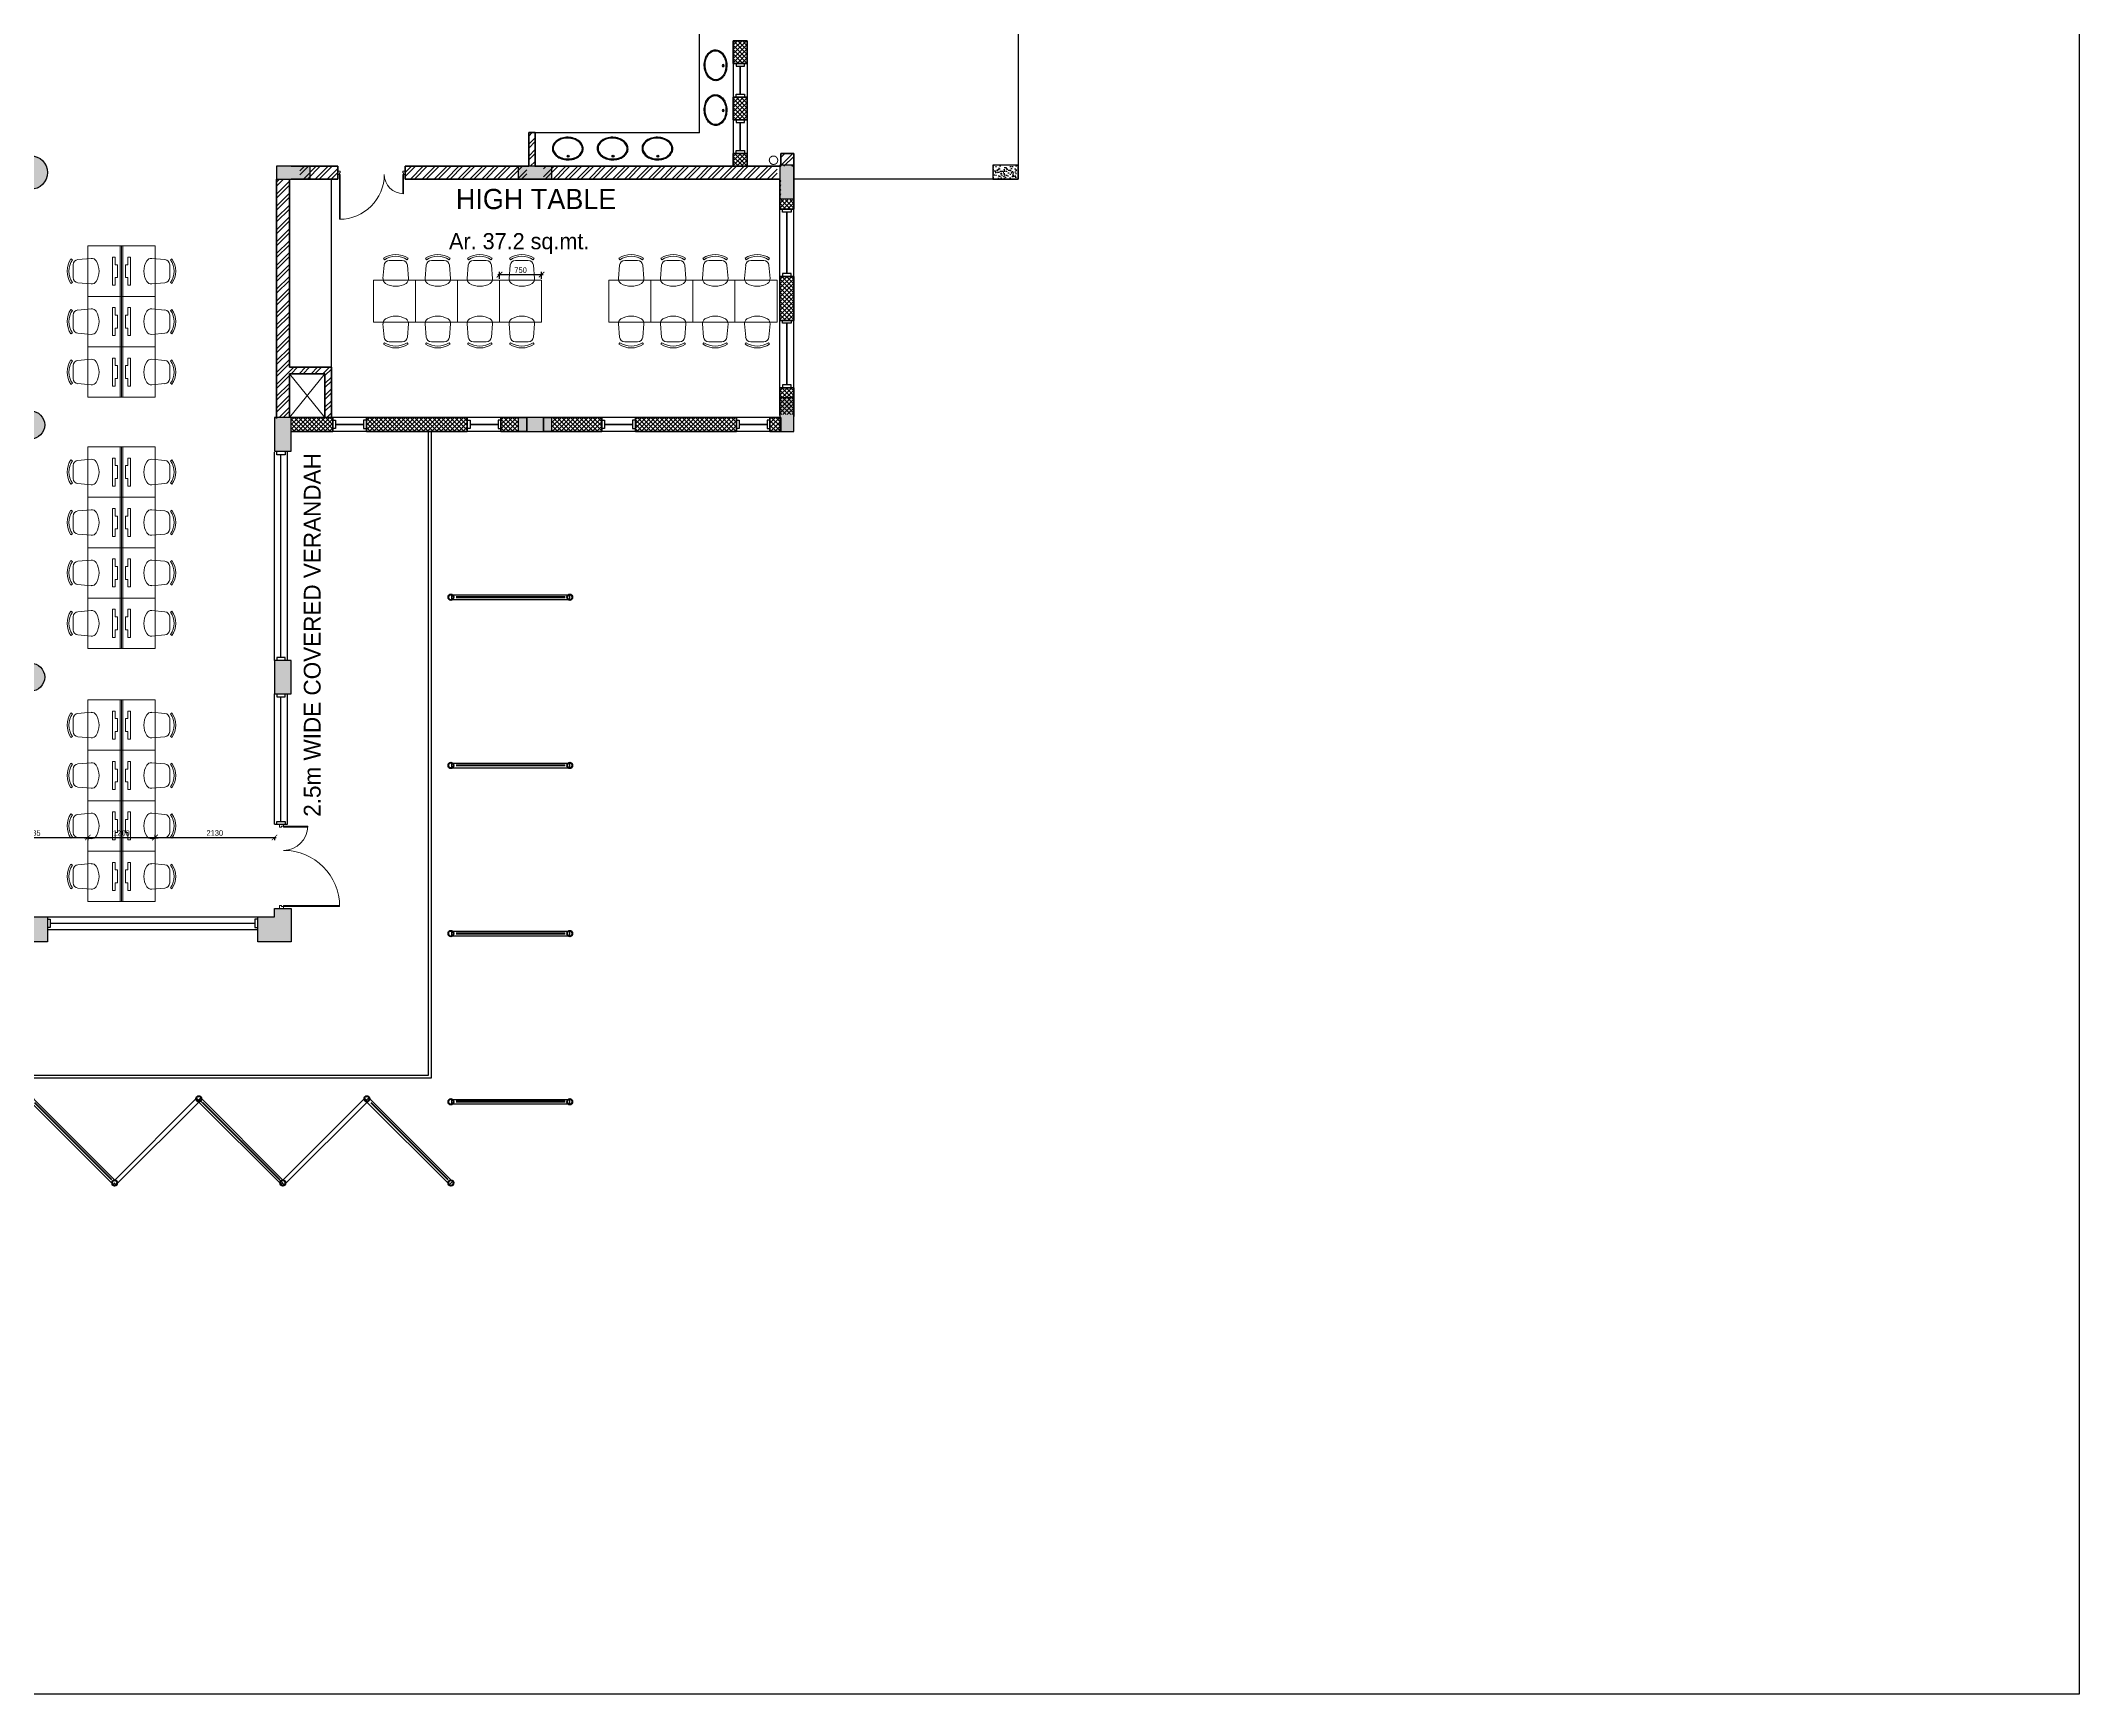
# Model space of a CAD drawing. Header units: millimetres. Extents: x -276609 to 1081398, y -453808 to 472098.
# Drawn here: x 70005 to 106372, y 55906 to 85408 of the extents above; entities that cross this region are included whole.
import ezdxf

# ---------------------------------------------------------------- set-up
doc = ezdxf.new("R2010")
doc.units = ezdxf.units.MM
doc.header["$MEASUREMENT"] = 0
doc.linetypes.add('ACAD_ISO10W100', pattern=[18, 12, -3, 0, -3])
doc.linetypes.add('HIDDEN', pattern=[0.375, 0.25, -0.125])
for name, color, linetype, lineweight in [('A-BEAM-1-8', 8, 'HIDDEN', 9), ('A-Detail Lines', 241, 'Continuous', 25), ('A-Door', 4, 'Continuous', 9), ('A-DOOR-1-2', 3, 'Continuous', 5), ('A-Wall Sec', 1, 'Continuous', 20), ('A-WIN', 5, 'Continuous', 25), ('frntr', 42, 'Continuous', 13), ('PLUMBING', 3, 'ACAD_ISO10W100', 18), ('S-Concrete', 40, 'Continuous', 25), ('SHADE SCREEN', 171, 'Continuous', 15)]:
    doc.layers.add(name, color=color, linetype=linetype, lineweight=lineweight)
for name, color, linetype in [('A-Elevation', 4, 'Continuous'), ('A-Railing', 4, 'Continuous'), ('A-Sanitory', 181, 'Continuous'), ('A-Wall Patt', 8, 'Continuous'), ('A-Window', 4, 'Continuous'), ('AREA', 7, 'Continuous'), ('Dimension', 7, 'Continuous'), ('S-Conc Patt', 9, 'Continuous'), ('SHADING COLUMNS', 210, 'Continuous'), ('text', 252, 'Continuous')]:
    doc.layers.add(name, color=color, linetype=linetype)
doc.layers.add('I-Furniture', color=7, linetype='Continuous', lineweight=20, true_color=0xb35900)
doc.styles.get("Standard").update_dxf_attribs({"font": ''})
doc.styles.get('Standard').set_extended_font_data('Gill Sans MT')
doc.dimstyles.new('IIITD_WD_M @ 100', dxfattribs={"dimscale": 100, "dimtxt": 1, "dimasz": 1, "dimexe": 0.5, "dimexo": 0.25, "dimgap": 0.3, "dimtad": 1, "dimdec": 0, "dimrnd": 1, "dimzin": 0, "dimdsep": 46, "dimtxsty": 'Standard', "dimblk": 'ARCHTICK', "dimcen": 0.2, "dimdle": 0.3, "dimclrd": 256, "dimclre": 256, "dimclrt": 256, "dimadec": 0, "dimazin": 0, "dimtfac": 1, "dimtdec": 0, "dimtofl": 0, "dimtmove": 0, "dimatfit": 0, "dimfxl": 0.5, "dimfxlon": 1, "dimtolj": 1, "dimtzin": 0, "dimlwd": -1, "dimlwe": -1, "dimarcsym": 0})
pattern_1 = [(45, (-428981.34, 985.06), (-106.066017, 106.066017), []), (45, (-428910.63, 985.06), (-106.066017, 106.066017), [])]

# ---------------------------------------------------------------- blocks, each defined once
blk = doc.blocks.new('Round Bar - 3_-44-4 First Floor Lvl')
at = {"layer": 'A-WIN'}
for p, q in [((-1035, -37), (-1035, 25)), ((1026, 38), (-1023, 38)), ((1026, 38), (-1023, 38)), ((1027, 38), (1026, 38)), ((1027, 38), (1026, 38)), ((1064, 38), (1038, 38)), ((1064, 38), (1038, 38)), ((1064, 38), (1064, -3)), ((-1027, -38), (-1026, -38)), ((-1027, -38), (-1026, -38)), ((-1026, -38), (1023, -38)), ((-1026, -38), (1023, -38))]:
    blk.add_line(p, q, dxfattribs=at)
blk = doc.blocks.new('Round Bar - 3_-159-4 First Floor Lvl')
at = {"layer": 'A-WIN'}
for p, q in [((-1051, -27), (-1051, 38)), ((-1038, 38), (-1051, 38)), ((-1038, 38), (-1051, 38)), ((-1026, 38), (-1027, 38)), ((-1026, 38), (-1027, 38)), ((1023, 38), (-1026, 38)), ((1023, 38), (-1026, 38)), ((1057, 1), (1057, -38)), ((-1023, -38), (1026, -38)), ((-1023, -38), (1026, -38)), ((1026, -38), (1027, -38)), ((1026, -38), (1027, -38)), ((1038, -38), (1057, -38)), ((1038, -38), (1057, -38))]:
    blk.add_line(p, q, dxfattribs=at)
blk = doc.blocks.new('Round Bar - 3_-160-4 First Floor Lvl')
at = {"layer": 'A-WIN'}
for p, q in [((-1051, -27), (-1051, 38)), ((-1038, 38), (-1051, 38)), ((-1038, 38), (-1051, 38)), ((-1026, 38), (-1027, 38)), ((-1026, 38), (-1027, 38)), ((1026, 38), (-1026, 38)), ((1026, 38), (-1026, 38)), ((1028, 38), (1026, 38)), ((1028, 38), (1026, 38)), ((1057, 38), (1038, 38)), ((1057, 38), (1038, 38)), ((1057, -38), (1057, 38)), ((-1023, -38), (1026, -38)), ((-1023, -38), (1026, -38)), ((1026, -38), (1027, -38)), ((1026, -38), (1027, -38)), ((1038, -38), (1057, -38)), ((1038, -38), (1057, -38))]:
    blk.add_line(p, q, dxfattribs=at)
blk = doc.blocks.new('Round Bar - 3_-171-4 First Floor Lvl')
at = {"layer": 'A-WIN'}
for p, q in [((-1051, 38), (-1051, -38)), ((-1038, 38), (-1051, 38)), ((-1038, 38), (-1051, 38)), ((-1026, 38), (-1027, 38)), ((-1026, 38), (-1027, 38)), ((1026, 38), (-1026, 38)), ((1026, 38), (-1026, 38)), ((1028, 38), (1026, 38)), ((1028, 38), (1026, 38)), ((1057, 38), (1038, 38)), ((1057, 38), (1038, 38)), ((1057, -38), (1057, 38)), ((-1051, -38), (-1038, -38)), ((-1051, -38), (-1038, -38)), ((-1028, -38), (-1026, -38)), ((-1028, -38), (-1026, -38)), ((-1026, -38), (1026, -38)), ((-1026, -38), (1026, -38)), ((1026, -38), (1027, -38)), ((1026, -38), (1027, -38)), ((1038, -38), (1057, -38)), ((1038, -38), (1057, -38))]:
    blk.add_line(p, q, dxfattribs=at)
blk = doc.blocks.new('basin2')
for points in [[(278, -206, 0.12976), (261, -133, 0.106426), (201, -63, 0.084431), (116, -18, 0.073534), (7, 0, 0.073534), (-102, -14, 0.084431), (-188, -55, 0.106426), (-251, -122, 0.12976), (-272, -195, 0.12976), (-254, -269, 0.106426), (-194, -339, 0.084431), (-109, -383, 0.073534), (-1, -402, 0.073534), (108, -388, 0.084431), (195, -347, 0.106426), (258, -279, 0.12976)], [(263, -201, 0.119977), (247, -140, 0.106426), (192, -75, 0.084431), (111, -33, 0.073534), (7, -15, 0.073534), (-97, -28, 0.084431), (-180, -67, 0.106426), (-238, -130, 0.12976), (-257, -196, 0.009633), (-257, -201, 0.119977), (-240, -262, 0.106426), (-185, -327, 0.084431), (-104, -369, 0.073534), (0, -387, 0.073534), (104, -373, 0.084431), (187, -334, 0.106426), (245, -272, 0.12976), (263, -206, 0.009633)]]:
    blk.add_lwpolyline(points, format="xyb", close=True)
for radius in [17.8, 12.2]:
    blk.add_circle((-4, -64), radius)
blk = doc.blocks.new('w8')
at = {"layer": 'A-Window', "color": 2, "lineweight": 30}
blk.add_line((484324, 139289), (484324, 142939), dxfattribs=at)
at = {"layer": 'A-Window'}
for points in [[(484209, 139239), (484209, 142989)], [(484399, 142989), (484399, 142939), (484249, 142939), (484249, 142989)], [(484439, 139239), (484439, 142989)], [(484399, 139239), (484399, 139289), (484249, 139289), (484249, 139239)]]:
    blk.add_lwpolyline(points, dxfattribs=at)
blk = doc.blocks.new('din w1')
at = {"layer": 'A-Window', "color": 2, "lineweight": 60}
blk.add_line((476279, 163779), (476779, 163779), dxfattribs=at)
at = {"layer": 'A-Window'}
for points in [[(476229, 163904), (476829, 163904)], [(476229, 163704), (476279, 163704), (476279, 163854), (476229, 163854)], [(476229, 163654), (476829, 163654)], [(476829, 163704), (476779, 163704), (476779, 163854), (476829, 163854)]]:
    blk.add_lwpolyline(points, dxfattribs=at)
blk = doc.blocks.new('din w4')
at = {"layer": 'A-Window', "color": 2, "lineweight": 60}
blk.add_line((516605, 148504), (516605, 149604), dxfattribs=at)
at = {"layer": 'A-Window'}
for points in [[(516480, 148454), (516480, 149654)], [(516680, 149654), (516680, 149604), (516530, 149604), (516530, 149654)], [(516730, 148454), (516730, 149654)], [(516680, 148454), (516680, 148504), (516530, 148504), (516530, 148454)]]:
    blk.add_lwpolyline(points, dxfattribs=at)
blk = doc.blocks.new('din v1')
at = {"layer": 'A-Window', "color": 2, "lineweight": 60}
blk.add_line((474051, 158052), (474051, 157552), dxfattribs=at)
at = {"layer": 'A-Window'}
for points in [[(473926, 158102), (473926, 157502)], [(473976, 158102), (473976, 158052), (474126, 158052), (474126, 158102)], [(474176, 158102), (474176, 157502)], [(473976, 157502), (473976, 157552), (474126, 157552), (474126, 157502)]]:
    blk.add_lwpolyline(points, dxfattribs=at)
blk = doc.blocks.new('Big Door Garbage')
at = {"layer": 'A-Door', "color": 5, "lineweight": 18}
for p, q in [((-12550, 128778), (-12500, 128778)), ((-12550, 128703), (-12550, 128778)), ((-12500, 128778), (-12500, 128738)), ((-11100, 128778), (-11100, 128738)), ((-11050, 128778), (-11100, 128778)), ((-11050, 128703), (-11050, 128778)), ((-12550, 128703), (-12515, 128703)), ((-12515, 128738), (-12500, 128738)), ((-12515, 128703), (-12515, 128738)), ((-12515, 128703), (-12515, 128273)), ((-12499, 128703), (-12515, 128703)), ((-12499, 128703), (-12499, 128273)), ((-11101, 128703), (-11101, 127703)), ((-11101, 128703), (-11085, 128703)), ((-11085, 128738), (-11100, 128738)), ((-11085, 128703), (-11085, 128738)), ((-11050, 128703), (-11085, 128703)), ((-11085, 128703), (-11085, 127703))]:
    blk.add_line(p, q, dxfattribs=at)
at = {"layer": 'A-Door', "lineweight": 18}
for centre, radius, start, end in [((-12515, 128703), 430, 270, 0), ((-11085, 128703), 1000, 180, 270)]:
    blk.add_arc(centre, radius, start, end, dxfattribs=at)
blk = doc.blocks.new('ergrthyjty')
at = {"layer": 'S-Conc Patt'}
for points in [[(499106, 82072, 1), (498506, 82072, 1)], [(512421, 82203), (512171, 82203), (512171, 81603), (512421, 81603)], [(503191, 82183), (503191, 81953), (503791, 81953), (503791, 82183)], [(507506, 82183), (507506, 81953), (508106, 81953), (508106, 82183)], [(512421, 78053), (512171, 78053), (512171, 77453), (512421, 77453)], [(499056, 77568, 1), (498556, 77568, 1)], [(503456, 77703), (503156, 77703), (503156, 77103), (503456, 77103)], [(507506, 77703), (507506, 77453), (508106, 77453), (508106, 77703)], [(499056, 73068, 1), (498556, 73068, 1)], [(503456, 73368), (503156, 73368), (503156, 72768), (503456, 72768)], [(499106, 68343), (499106, 68793), (498506, 68793), (498506, 68343)], [(503456, 68943), (503156, 68943), (503156, 68793), (502856, 68793), (502856, 68343), (503456, 68343)]]:
    blk.add_hatch(color=8, dxfattribs=at).paths.add_polyline_path(points)
h = blk.add_hatch(dxfattribs=at)
h.set_pattern_fill('AR-CONC', color=8, scale=20, style=0)
h.set_pattern_definition([(50, (-806698.31, 1146868.39), (143.4520365, -12.550427), [15, -165]), (355, (-806698.31, 1146868.39), (-27.750267, 150.438427), [12, -132]), (100.4514, (-806686.35, 1146867.34), (115.701876, 137.887908), [12.748038, -140.228422]), (46.1842, (-806698.3, 1146908.39), (213.44821, -33.103803), [22.5, -247.5]), (96.6356, (-806680.52, 1146905.63), (186.93254, 194.823574), [19.122058, -210.3426]), (351.1842, (-806698.3, 1146908.4), (186.93239, 194.82372), [18, -198]), (21, (-806678.31, 1146898.39), (119.3814104, -80.523778), [15, -165]), (326, (-806678.31, 1146898.39), (48.663066, 145.030009), [12, -132]), (71.4514, (-806668.36, 1146891.68), (168.044526, 64.506099), [12.748038, -140.228422]), (37.5, (-806698.31, 1146868.39), (2.431971, 66.5787708), [0, -130.4, 0, -134, 0, -132.5]), (7.5, (-806698.31, 1146868.39), (52.6139075, 78.8823424), [0, -76.4, 0, -127.4, 0, -50.5]), (327.5, (-806742.91, 1146868.39), (106.7644872, -4.5109743), [0, -50, 0, -156, 0, -207]), (317.5, (-806762.91, 1146868.39), (116.637234, 20.0209965), [0, -65, 0, -103.6, 0, -147])])
h.paths.add_polyline_path([(515971, 82203), (515971, 81953), (516421, 81953), (516421, 82203)])
at = {"layer": 'S-Concrete'}
for points in [[(512421, 82203), (512171, 82203), (512171, 81603), (512421, 81603)], [(515971, 82203), (515971, 81953), (516421, 81953), (516421, 82203)], [(503191, 82183), (503191, 81953), (503791, 81953), (503791, 82183)], [(507506, 82183), (507506, 81953), (508106, 81953), (508106, 82183)], [(512421, 78053), (512171, 78053), (512171, 77453), (512421, 77453)], [(503456, 77703), (503156, 77703), (503156, 77103), (503456, 77103)], [(507506, 77703), (507506, 77453), (508106, 77453), (508106, 77703)], [(503456, 73368), (503156, 73368), (503156, 72768), (503456, 72768)], [(499106, 68793), (499106, 68343), (498506, 68343), (498506, 68793)], [(502856, 68793), (503156, 68793), (503156, 68943), (503456, 68943), (503456, 68343), (502856, 68343)]]:
    blk.add_lwpolyline(points, close=True, dxfattribs=at)
for centre, radius in [((498806, 82072), 300), ((498806, 77568), 250), ((498806, 73068), 250)]:
    blk.add_circle(centre, radius, dxfattribs=at)
blk = doc.blocks.new('Pipe-Column - Pipe3-1_2STD-50-2 GL')
at = {"layer": 'S-Concrete', "lineweight": 35}
for radius, start, end in [(50.8, 0, 180), (45.1, 0, 180), (45.1, 180, 0), (50.8, 180, 360)]:
    blk.add_arc((0, 0), radius, start, end, dxfattribs=at)
blk = doc.blocks.new('Pipe-Column - Pipe3-1_2STD-48-2 GL')
at = {"layer": 'S-Concrete', "lineweight": 35}
for radius, start, end in [(50.8, 0, 180), (50.8, 180, 360), (45.1, 360, 180), (45.1, 180, 360)]:
    blk.add_arc((0, 0), radius, start, end, dxfattribs=at)
blk = doc.blocks.new('Pipe-Column - Pipe3-1_2STD-49-2 GL')
at = {"layer": 'S-Concrete', "lineweight": 35}
for radius, start, end in [(50.8, 0, 180), (50.8, 180, 360), (45.1, 360, 180), (45.1, 180, 360)]:
    blk.add_arc((0, 0), radius, start, end, dxfattribs=at)
blk = doc.blocks.new('TRGHT4')
at = {"layer": 'SHADING COLUMNS'}
for name, p, rotation in [('Pipe-Column - Pipe3-1_2STD-48-2 GL', (397060, -137137), 135.0000000004137), ('Pipe-Column - Pipe3-1_2STD-48-2 GL', (399181, -137137), 135.0000000004137), ('Pipe-Column - Pipe3-1_2STD-50-2 GL', (427680, -137137), 44.9999999995862), ('Pipe-Column - Pipe3-1_2STD-50-2 GL', (429801, -137137), 44.9999999995862), ('Pipe-Column - Pipe3-1_2STD-48-2 GL', (397060, -140137), 135.0000000004137), ('Pipe-Column - Pipe3-1_2STD-48-2 GL', (399181, -140137), 135.0000000004137), ('Pipe-Column - Pipe3-1_2STD-50-2 GL', (427680, -140137), 44.9999999995862), ('Pipe-Column - Pipe3-1_2STD-50-2 GL', (429801, -140137), 44.9999999995862), ('Pipe-Column - Pipe3-1_2STD-48-2 GL', (397060, -143137), 135.0000000004137), ('Pipe-Column - Pipe3-1_2STD-48-2 GL', (399181, -143137), 135.0000000004137), ('Pipe-Column - Pipe3-1_2STD-50-2 GL', (427680, -143137), 44.9999999995862), ('Pipe-Column - Pipe3-1_2STD-50-2 GL', (429801, -143137), 44.9999999995862), ('Pipe-Column - Pipe3-1_2STD-48-2 GL', (397060, -146087), 135.0000000004137), ('Pipe-Column - Pipe3-1_2STD-49-2 GL', (399181, -146087), 135.0000000004137), ('Pipe-Column - Pipe3-1_2STD-50-2 GL', (427680, -146137), 44.9999999995862), ('Pipe-Column - Pipe3-1_2STD-50-2 GL', (429801, -146137), 44.9999999995862)]:
    blk.add_blockref(name, p, dxfattribs=dict(at, rotation=rotation))
for p in [(402181, -146087), (405181, -146087), (408181, -146087), (411181, -146087), (414181, -146087), (417181, -146087), (420181, -146087), (423181, -146087), (426181, -146087), (400681, -147587), (403681, -147587), (406681, -147587), (409681, -147587), (412681, -147587), (415681, -147587), (418681, -147587), (421681, -147587), (424681, -147587), (427681, -147587)]:
    blk.add_blockref('Pipe-Column - Pipe3-1_2STD-50-2 GL', p, dxfattribs=at)
blk = doc.blocks.new('chair1')
at = {"layer": 'I-Furniture'}
for p, q in [((-320, 228), (-84, 207)), ((1, 115), (1, -115)), ((16, 201), (42, 219)), ((-320, -228), (-84, -207)), ((16, -201), (42, -219))]:
    blk.add_line(p, q, dxfattribs=at)
for centre, radius, start, end in [((-108, 0), 351, 148.407, 211.593), ((-328, 135), 92.9, 85.0303, 148.407), ((-92, 115), 92.9, 0, 85.0303), ((-278, 0), 356, 325.6197, 34.3803), ((-278, 0), 387, 325.6197, 34.3803), ((-328, -135), 92.9, 211.593, 274.9697), ((-92, -115), 92.9, 274.9697, 0)]:
    blk.add_arc(centre, radius, start, end, dxfattribs=at)
blk = doc.blocks.new('_ArchTick')
at = {"color": 0, "linetype": 'ByBlock', "const_width": 0.15}
blk.add_lwpolyline([(-0.5, -0.5), (0.5, 0.5)], dxfattribs=at)
blk = doc.blocks.new('*D429')
at = {"layer": 'A-Detail Lines', "transparency": 16777216}
for p, q in [((78160, 81235), (78970, 81235)), ((78190, 81161), (78190, 81285)), ((78940, 81161), (78940, 81285))]:
    blk.add_line(p, q, dxfattribs=at)
at = {"layer": 'A-Detail Lines', "transparency": 16777216, "xscale": 100, "yscale": 100, "zscale": 100, "rotation": 180}
blk.add_blockref('_ArchTick', (78190, 81235), dxfattribs=at)
at = {"layer": 'A-Detail Lines', "transparency": 16777216, "xscale": 100, "yscale": 100, "zscale": 100}
blk.add_blockref('_ArchTick', (78940, 81235), dxfattribs=at)
at = {"layer": 'A-Detail Lines', "transparency": 16777216, "insert": (78565, 81315), "char_height": 100, "attachment_point": 5}
blk.add_mtext('\\A1;750', dxfattribs=at)
blk = doc.blocks.new('lib')
at = {"layer": 'frntr'}
for points in [[(-13156, -13242), (-13156, -12342), (-12556, -12342), (-12556, -13242)], [(-13156, -12342), (-13134, -12342), (-13134, -13242), (-13156, -13242)], [(-13043, -12677), (-13085, -12677), (-13085, -12907), (-13043, -12907), (-13043, -13042), (-12993, -13042), (-12993, -12542), (-13043, -12542)]]:
    blk.add_lwpolyline(points, close=True, dxfattribs=at)
at = {"layer": 'frntr', "xscale": -1, "rotation": 180}
blk.add_blockref('chair1', (-12296, -12792), dxfattribs=at)
blk = doc.blocks.new('*D475')
at = {"layer": 'A-Detail Lines', "transparency": 16777216}
for p, q in [((68829, 71192), (70874, 71192)), ((68859, 71192), (68859, 71242)), ((70844, 71192), (70844, 71142))]:
    blk.add_line(p, q, dxfattribs=at)
at = {"layer": 'A-Detail Lines', "transparency": 16777216, "xscale": 100, "yscale": 100, "zscale": 100, "rotation": 180}
blk.add_blockref('_ArchTick', (68859, 71192), dxfattribs=at)
at = {"layer": 'A-Detail Lines', "transparency": 16777216, "xscale": 100, "yscale": 100, "zscale": 100}
blk.add_blockref('_ArchTick', (70844, 71192), dxfattribs=at)
at = {"layer": 'A-Detail Lines', "transparency": 16777216, "insert": (69852, 71272), "char_height": 100, "attachment_point": 5}
blk.add_mtext('\\A1;1985', dxfattribs=at)
blk = doc.blocks.new('*D476')
at = {"layer": 'A-Detail Lines', "transparency": 16777216}
for p, q in [((70814, 71192), (72074, 71192)), ((70844, 71192), (70844, 71142)), ((72044, 71192), (72044, 71242))]:
    blk.add_line(p, q, dxfattribs=at)
at = {"layer": 'A-Detail Lines', "transparency": 16777216, "xscale": 100, "yscale": 100, "zscale": 100, "rotation": 180}
blk.add_blockref('_ArchTick', (70844, 71192), dxfattribs=at)
at = {"layer": 'A-Detail Lines', "transparency": 16777216, "xscale": 100, "yscale": 100, "zscale": 100}
blk.add_blockref('_ArchTick', (72044, 71192), dxfattribs=at)
at = {"layer": 'A-Detail Lines', "transparency": 16777216, "insert": (71444, 71272), "char_height": 100, "attachment_point": 5}
blk.add_mtext('\\A1;1200', dxfattribs=at)
blk = doc.blocks.new('*D477')
at = {"layer": 'A-Detail Lines', "transparency": 16777216}
for p, q in [((72014, 71192), (74205, 71192)), ((72044, 71192), (72044, 71242)), ((74175, 71192), (74175, 71142))]:
    blk.add_line(p, q, dxfattribs=at)
at = {"layer": 'A-Detail Lines', "transparency": 16777216, "xscale": 100, "yscale": 100, "zscale": 100, "rotation": 180}
blk.add_blockref('_ArchTick', (72044, 71192), dxfattribs=at)
at = {"layer": 'A-Detail Lines', "transparency": 16777216, "xscale": 100, "yscale": 100, "zscale": 100}
blk.add_blockref('_ArchTick', (74175, 71192), dxfattribs=at)
at = {"layer": 'A-Detail Lines', "transparency": 16777216, "insert": (73110, 71272), "char_height": 100, "attachment_point": 5}
blk.add_mtext('\\A1;2130', dxfattribs=at)

msp = doc.modelspace()

# ---------------------------------------------------------------- hatches: boundary and pattern name
at = {"layer": 'A-Wall Patt'}
h = msp.add_hatch(dxfattribs=at)
h.set_pattern_fill('ANSI37', color=256, scale=450, angle=360, style=0)
h.set_pattern_definition([(45, (-434831.404, -224.237), (-39.7747564, 39.7747564), []), (135, (-434831.404, -224.237), (-39.7747564, -39.7747564), [])])
h.paths.add_polyline_path([(78524.9, 78687.7), (78214.1, 78687.7), (78214.1, 78437.7), (78524.9, 78437.7)])
h.paths.add_polyline_path([(77614.1, 78687.7), (75814.1, 78687.7), (75814.1, 78437.7), (77614.1, 78437.7)])
h.paths.add_polyline_path([(75214.1, 78687.7), (74474.9, 78687.7), (74474.9, 78437.7), (75214.1, 78437.7)])
h.paths.add_polyline_path([(82609.9, 86237.7), (82359.9, 86237.7), (82359.9, 86007.7), (82609.9, 86007.7)])
h.paths.add_polyline_path([(82609.9, 85407.7), (82359.9, 85407.7), (82359.9, 85002.7), (82609.9, 85002.7)])
h.paths.add_polyline_path([(82609.9, 84402.7), (82359.9, 84402.7), (82359.9, 83997.7), (82609.9, 83997.7)])
h.paths.add_polyline_path([(82609.9, 83397.7), (82359.9, 83397.7), (82359.9, 83167.7), (82609.9, 83167.7)])
h.paths.add_polyline_path([(83439.9, 81202.7), (83189.9, 81202.7), (83189.9, 80417.7), (83439.9, 80417.7)])
h.paths.add_polyline_path([(83439.9, 79217.7), (83189.9, 79217.7), (83189.9, 78737.7), (83439.9, 78737.7)])
h.paths.add_polyline_path([(80014.1, 78687.7), (79124.9, 78687.7), (79124.9, 78437.7), (80014.1, 78437.7)])
h.paths.add_polyline_path([(83209.9, 82567.7), (83209.9, 82937.7), (83189.9, 82937.7), (83189.9, 82402.7), (83439.9, 82402.7), (83439.9, 82567.7)])
h.paths.add_polyline_path([(83014.1, 78687.7), (83014.1, 78437.7), (83189.9, 78437.7), (83189.9, 78687.7)])
h.paths.add_polyline_path([(82414.1, 78437.7), (82414.1, 78687.7), (80614.1, 78687.7), (80614.1, 78437.7)])
h = msp.add_hatch(dxfattribs=at)
h.set_pattern_fill('ANSI32', color=256, scale=400, style=0)
h.set_pattern_definition(pattern_1)
h.paths.add_polyline_path([(78824.9, 83167.7), (78824.9, 83768.3), (78709.9, 83768.3), (78709.9, 83167.7)])
h = msp.add_hatch(dxfattribs=at)
h.set_pattern_fill('ANSI32', color=256, scale=400, style=0)
h.set_pattern_definition(pattern_1)
h.paths.add_polyline_path([(83439.9, 83397.7), (83324.9, 83397.7), (83324.9, 83167.7), (83439.9, 83167.7)])
h.paths.add_polyline_path([(83324.9, 83397.7), (83209.9, 83397.7), (83209.9, 83167.7), (83324.9, 83167.7)])
h.paths.add_polyline_path([(83139.9, 83167.7), (78974.9, 83167.7), (78974.9, 82937.7), (83139.9, 82937.7)])
h = msp.add_hatch(dxfattribs=at)
h.set_pattern_fill('ANSI32', color=256, scale=400, style=0)
h.set_pattern_definition(pattern_1)
h.paths.add_polyline_path([(74439.9, 82937.7), (74209.9, 82937.7), (74209.9, 78687.7), (74439.9, 78687.7), (74439.9, 79467.7), (75074.9, 79467.7), (75074.9, 78687.7), (75189.9, 78687.7), (75189.9, 79582.7), (74439.9, 79582.7)])
h = msp.add_hatch(dxfattribs=at)
h.set_pattern_fill('ANSI32', color=256, scale=400, style=0)
h.set_pattern_definition(pattern_1)
h.paths.add_polyline_path([(74624.9, 83167.7), (74624.9, 82937.7), (75304.9, 82937.7), (75304.9, 83167.7)])
h = msp.add_hatch(dxfattribs=at)
h.set_pattern_fill('ANSI32', color=256, scale=400, style=0)
h.set_pattern_definition(pattern_1)
h.paths.add_polyline_path([(78674.9, 83167.7), (76504.9, 83167.7), (76504.9, 82937.7), (78674.9, 82937.7)])

# ---------------------------------------------------------------- linework, layer by layer
at = {"layer": 'A-BEAM-1-8', "linetype": 'Continuous', "ltscale": 500}
for p, q in [((75074.9, 79467.7), (74439.9, 78687.7)), ((75074.9, 78687.7), (74439.9, 79467.7))]:
    msp.add_line(p, q, dxfattribs=at)
at = {"layer": 'A-Elevation'}
for p, q in [((81759.9, 83767.7), (81759.9, 86237.7)), ((81759.9, 83767.7), (78824.9, 83767.7)), ((75189.9, 79582.7), (75189.9, 82937.7)), ((74439.9, 79267.7), (74439.9, 78687.7))]:
    msp.add_line(p, q, dxfattribs=at)
at = {"layer": 'A-Railing'}
for p, q in [((76924.9, 66952.7), (76924.9, 78437.7)), ((76974.9, 66902.7), (76974.9, 78437.7)), ((49174.9, 66952.7), (76924.9, 66952.7)), ((49124.9, 66902.7), (76974.9, 66902.7))]:
    msp.add_line(p, q, dxfattribs=at)
at = {"layer": 'A-Wall Patt'}
msp.add_lwpolyline([(83439.9, 86467.7), (87439.9, 86467.7), (87439.9, 82937.7), (83439.9, 82937.7)], dxfattribs=at)
at = {"layer": 'A-Wall Sec', "lineweight": 35}
for p, q in [((82359.9, 85002.7), (82359.9, 85407.7)), ((82609.9, 85407.7), (82359.9, 85407.7)), ((82609.9, 85407.7), (82609.9, 85002.7)), ((82609.9, 85002.7), (82359.9, 85002.7)), ((82359.9, 83997.7), (82359.9, 84402.7)), ((82359.9, 84402.7), (82609.9, 84402.7)), ((82609.9, 84402.7), (82609.9, 83997.7)), ((78709.9, 83167.7), (78709.9, 83768.3)), ((78709.9, 83768.3), (78824.9, 83768.3)), ((78824.9, 83768.3), (78824.9, 83167.7)), ((82609.9, 83997.7), (82359.9, 83997.7)), ((82359.9, 83167.7), (82359.9, 83397.7)), ((82359.9, 83397.7), (82609.9, 83397.7)), ((82609.9, 83397.7), (82609.9, 83167.7)), ((83439.9, 83397.7), (83209.9, 83397.7)), ((83209.9, 83397.7), (83209.9, 83167.7)), ((83439.9, 82402.7), (83439.9, 83397.7)), ((74209.9, 78667.7), (74209.9, 82937.7)), ((74439.9, 79582.7), (74439.9, 82937.7)), ((75304.9, 83167.7), (74474.9, 83167.7)), ((74474.9, 82937.7), (75304.9, 82937.7)), ((75304.9, 82937.7), (75304.9, 83167.7)), ((78709.9, 83167.7), (76504.9, 83167.7)), ((76504.9, 82937.7), (76504.9, 83167.7)), ((76504.9, 82937.7), (83189.9, 82937.7)), ((83209.9, 83167.7), (78824.9, 83167.7)), ((83189.9, 82937.7), (83189.9, 82402.7)), ((83189.9, 82402.7), (83439.9, 82402.7)), ((83189.9, 81202.7), (83189.9, 80417.7)), ((83439.9, 81202.7), (83189.9, 81202.7)), ((83439.9, 80417.7), (83439.9, 81202.7)), ((83189.9, 80417.7), (83439.9, 80417.7)), ((75189.9, 79582.7), (74439.9, 79582.7)), ((75074.9, 79467.7), (74439.9, 79467.7)), ((74439.9, 78687.7), (74439.9, 79467.7)), ((75074.9, 78687.7), (75074.9, 79467.7)), ((75189.9, 78687.7), (75189.9, 79582.7)), ((83189.9, 79217.7), (83189.9, 78722.7)), ((83439.9, 79217.7), (83189.9, 79217.7)), ((83439.9, 78702.7), (83439.9, 79217.7)), ((75214.1, 78687.7), (74474.9, 78687.7)), ((75214.1, 78437.7), (75214.1, 78687.7)), ((77614.1, 78687.7), (75814.1, 78687.7)), ((75814.1, 78687.7), (75814.1, 78437.7)), ((77614.1, 78437.7), (77614.1, 78687.7)), ((78674.9, 78687.7), (78214.1, 78687.7)), ((78214.1, 78687.7), (78214.1, 78437.7)), ((78674.9, 78437.7), (78674.9, 78687.7)), ((78974.9, 78687.7), (78974.9, 78437.7)), ((80014.1, 78687.7), (78974.9, 78687.7)), ((80014.1, 78437.7), (80014.1, 78687.7)), ((82414.1, 78687.7), (80614.1, 78687.7)), ((80614.1, 78687.7), (80614.1, 78437.7)), ((82414.1, 78437.7), (82414.1, 78687.7)), ((83209.9, 78687.7), (83014.1, 78687.7)), ((83014.1, 78687.7), (83014.1, 78437.7)), ((83209.9, 78437.7), (83209.9, 78687.7)), ((74474.9, 78437.7), (75214.1, 78437.7)), ((75814.1, 78437.7), (77614.1, 78437.7)), ((78214.1, 78437.7), (78674.9, 78437.7)), ((78974.9, 78437.7), (80014.1, 78437.7)), ((80614.1, 78437.7), (82414.1, 78437.7)), ((83014.1, 78437.7), (83209.9, 78437.7))]:
    msp.add_line(p, q, dxfattribs=at)
at = {"layer": 'A-Window', "color": 2, "lineweight": 30}
for p, q in [((74289.9, 74402.7), (74289.9, 78017.7)), ((74289.9, 71477.7), (74289.9, 73702.7))]:
    msp.add_line(p, q, dxfattribs=at)
at = {"layer": 'A-Window'}
for points in [[(74174.9, 74352.7), (74174.9, 78067.7)], [(74364.9, 78067.7), (74364.9, 78017.7), (74214.9, 78017.7), (74214.9, 78067.7)], [(74404.9, 74352.7), (74404.9, 78067.7)], [(74364.9, 74352.7), (74364.9, 74402.7), (74214.9, 74402.7), (74214.9, 74352.7)], [(74174.9, 71427.7), (74174.9, 73752.7)], [(74174.9, 71427.7), (74404.9, 71427.7), (74404.9, 73752.7)], [(74214.9, 73752.7), (74214.9, 73702.7), (74364.9, 73702.7), (74364.9, 73752.7)], [(74214.9, 71427.7), (74214.9, 71477.7), (74364.9, 71477.7), (74364.9, 71427.7)]]:
    msp.add_lwpolyline(points, dxfattribs=at)
at = {"layer": 'Dimension'}
msp.add_line((83189.9, 79217.7), (83189.9, 81140.6), dxfattribs=at)
msp.add_lwpolyline([(22372, 55906), (22372, 115306), (106372, 115306), (106372, 55906)], close=True, dxfattribs=at)
at = {"layer": 'I-Furniture'}
for points in [[(75939.9, 80386), (76689.9, 80386), (76689.9, 81136), (75939.9, 81136)], [(76689.9, 80386), (77439.9, 80386), (77439.9, 81136), (76689.9, 81136)], [(77439.9, 80386), (78189.9, 80386), (78189.9, 81136), (77439.9, 81136)], [(78189.9, 80386), (78939.9, 80386), (78939.9, 81136), (78189.9, 81136)], [(80139.9, 80386), (80889.9, 80386), (80889.9, 81136), (80139.9, 81136)], [(80889.9, 80386), (81639.9, 80386), (81639.9, 81136), (80889.9, 81136)], [(81639.9, 80386), (82389.9, 80386), (82389.9, 81136), (81639.9, 81136)], [(82389.9, 80386), (83139.9, 80386), (83139.9, 81136), (82389.9, 81136)]]:
    msp.add_lwpolyline(points, close=True, dxfattribs=at)
at = {"layer": 'PLUMBING'}
msp.add_circle((83077.4, 83276.1), 75, dxfattribs=at)
at = {"layer": 'SHADE SCREEN', "lineweight": 35}
for p, q in [((79361, 75485.4), (77418.1, 75485.4)), ((77418.1, 75475.4), (79361, 75475.4)), ((79361, 72485.4), (77418.1, 72485.4)), ((77418.1, 72475.4), (79361, 72475.4)), ((79361, 69485.4), (77418.1, 69485.4)), ((77418.1, 69475.4), (79361, 69475.4)), ((69891.4, 66458.9), (71265.2, 65085.1)), ((71272.2, 65092.1), (69898.4, 66465.9)), ((72824.9, 66525.4), (74324.9, 65025.4)), ((72891.4, 66458.9), (74265.2, 65085.1)), ((74272.2, 65092.1), (72898.4, 66465.9)), ((75891.4, 66458.9), (77265.2, 65085.1)), ((77272.2, 65092.1), (75898.4, 66465.9)), ((79361, 66485.4), (77418.1, 66485.4)), ((77418.1, 66475.4), (79361, 66475.4))]:
    msp.add_line(p, q, dxfattribs=at)

# ---------------------------------------------------------------- block references
at = {"layer": 'A-Detail Lines', "xscale": -1, "rotation": 90}
msp.add_blockref('Big Door Garbage', (203040.2, 58877.7), dxfattribs=at)
at = {"layer": 'A-Door', "xscale": -0.8000000000465661, "yscale": 0.7999999999883585, "zscale": 0.8}
msp.add_blockref('Big Door Garbage', (66464.9, -19939.5), dxfattribs=at)
at = {"layer": 'A-DOOR-1-2'}
for p in [(-433289.9, -67251.5), (-433289.9, -69236.5)]:
    msp.add_blockref('din w4', p, dxfattribs=at)
at = {"layer": 'A-Sanitory', "xscale": -1, "rotation": 270}
for p in [(82244, 84967.8), (82244, 84168.4)]:
    msp.add_blockref('basin2', p, dxfattribs=at)
at = {"layer": 'A-Sanitory', "rotation": 180}
for p in [(79410.4, 83283.6), (80209.8, 83283.6), (81009.2, 83283.6)]:
    msp.add_blockref('basin2', p, dxfattribs=at)
at = {"layer": 'A-Window'}
for p in [(-391566.1, -73099), (-391566.1, -74104)]:
    msp.add_blockref('din v1', p, dxfattribs=at)
at = {"layer": 'A-Window', "rotation": 180}
for p in [(552042.9, 242342), (554442.9, 242342), (556842.9, 242342), (559242.9, 242342)]:
    msp.add_blockref('din w1', p, dxfattribs=at)
at = {"layer": 'A-Window', "xscale": -1, "rotation": 270}
msp.add_blockref('w8', (-69114.4, -414661.1), dxfattribs=at)
at = {"layer": 'frntr', "xscale": -1}
for p in [(58288.8, 94088.6), (58288.8, 93188.6), (58288.8, 92288.6), (58288.8, 90505.2), (58288.8, 89605.2), (58288.8, 88705.2), (58288.8, 87805.2), (58288.8, 85989.6), (58288.8, 85089.6), (58288.8, 84189.6), (58288.8, 83289.6)]:
    msp.add_blockref('lib', p, dxfattribs=at)
at = {"layer": 'frntr'}
for p in [(84600.1, 94088.6), (84600.1, 93188.6), (84600.1, 92288.6), (84600.1, 90505.2), (84600.1, 89605.2), (84600.1, 88705.2), (84600.1, 87805.2), (84600.1, 85989.6), (84600.1, 85089.6), (84600.1, 84189.6), (84600.1, 83289.6)]:
    msp.add_blockref('lib', p, dxfattribs=at)
at = {"layer": 'I-Furniture', "rotation": 90}
for p in [(76338, 81485.5), (77088, 81485.5), (77838, 81485.5), (78588, 81485.5), (80538, 81485.5), (81288, 81485.5), (82038, 81485.5), (82788, 81485.5)]:
    msp.add_blockref('chair1', p, dxfattribs=at)
at = {"layer": 'I-Furniture', "xscale": -1, "rotation": 90}
for p in [(76338, 80036.5), (77088, 80036.5), (77838, 80036.5), (78588, 80036.5), (80538, 80036.5), (81288, 80036.5), (82038, 80036.5), (82788, 80036.5)]:
    msp.add_blockref('chair1', p, dxfattribs=at)
at = {"layer": 'S-Concrete'}
for name, p in [('ergrthyjty', (-428981.3, 985.1)), ('TRGHT4', (-350358.2, 212614.8))]:
    msp.add_blockref(name, p, dxfattribs=at)
at = {"layer": 'SHADE SCREEN'}
for p in [(78384.7, 75475.4), (78384.7, 69475.4)]:
    msp.add_blockref('Round Bar - 3_-171-4 First Floor Lvl', p, dxfattribs=at)
at = {"layer": 'SHADE SCREEN', "lineweight": 35}
for p in [(78384.7, 72475.4), (78384.7, 66475.4)]:
    msp.add_blockref('Round Bar - 3_-171-4 First Floor Lvl', p, dxfattribs=at)
at = {"layer": 'SHADE SCREEN', "lineweight": 35, "rotation": 315.0000000005251}
for p in [(70574.9, 65775.4), (73574.9, 65775.4)]:
    msp.add_blockref('Round Bar - 3_-159-4 First Floor Lvl', p, dxfattribs=at)
at = {"layer": 'SHADE SCREEN'}
for name, p, rotation in [('Round Bar - 3_-44-4 First Floor Lvl', (72074.9, 65775.4), 224.9999999994749), ('Round Bar - 3_-44-4 First Floor Lvl', (75074.9, 65775.4), 224.9999999994749), ('Round Bar - 3_-160-4 First Floor Lvl', (76574.9, 65775.4), 315.0000000005251)]:
    msp.add_blockref(name, p, dxfattribs=dict(at, rotation=rotation))

# ---------------------------------------------------------------- texts
at = {"layer": 'AREA', "insert": (77288.4, 81975.6), "char_height": 288, "width": 6203.897, "attachment_point": 1}
msp.add_mtext('{\\fCentury Gothic|b0|i0|c0|p34;Ar. 37.2 sq.mt.}', dxfattribs=at)
at = {"layer": 'text', "insert": (77410.5, 82764.4), "char_height": 360, "attachment_point": 1}
msp.add_mtext('{\\fCentury Gothic|b0|i0|c0|p34;HIGH TABLE}', dxfattribs=at)
at = {"layer": 'text', "insert": (74697.4, 71562.2), "char_height": 300, "attachment_point": 1, "rotation": 90}
msp.add_mtext('{\\fCentury Gothic|b0|i0|c0|p34;2.5m WIDE COVERED VERANDAH}', dxfattribs=at)

# ---------------------------------------------------------------- dimensions: what is measured, and where the dimension line sits
at = {"layer": 'A-Detail Lines'}
for base, p1, p2, override, picture, middle in [((78939.9, 81235), (78189.9, 81136), (78939.9, 81136), {"dimfxl": 100}, '*D429', (78564.9, 81315)), ((70844.4, 71191.7), (68859.4, 71191.7), (70844.4, 71191.7), {"dimtmove": 1}, '*D475', (69851.9, 71271.7)), ((72044.4, 71191.7), (70844.4, 71191.7), (72044.4, 71175.4), {"dimtmove": 1}, '*D476', (71444.4, 71271.7)), ((74174.8511, 71191.6884), (72044.4406, 71175.4296), (74174.8511, 71216.7839), {"dimtmove": 1}, '*D477', (73109.6459, 71271.6884))]:
    dim = msp.add_linear_dim(base=base, p1=p1, p2=p2, dimstyle='IIITD_WD_M @ 100', override=override, dxfattribs=at)
    dim.commit()
    dim.dimension.update_dxf_attribs({"geometry": picture, "text_midpoint": middle})

doc.saveas('drawing.dxf')
